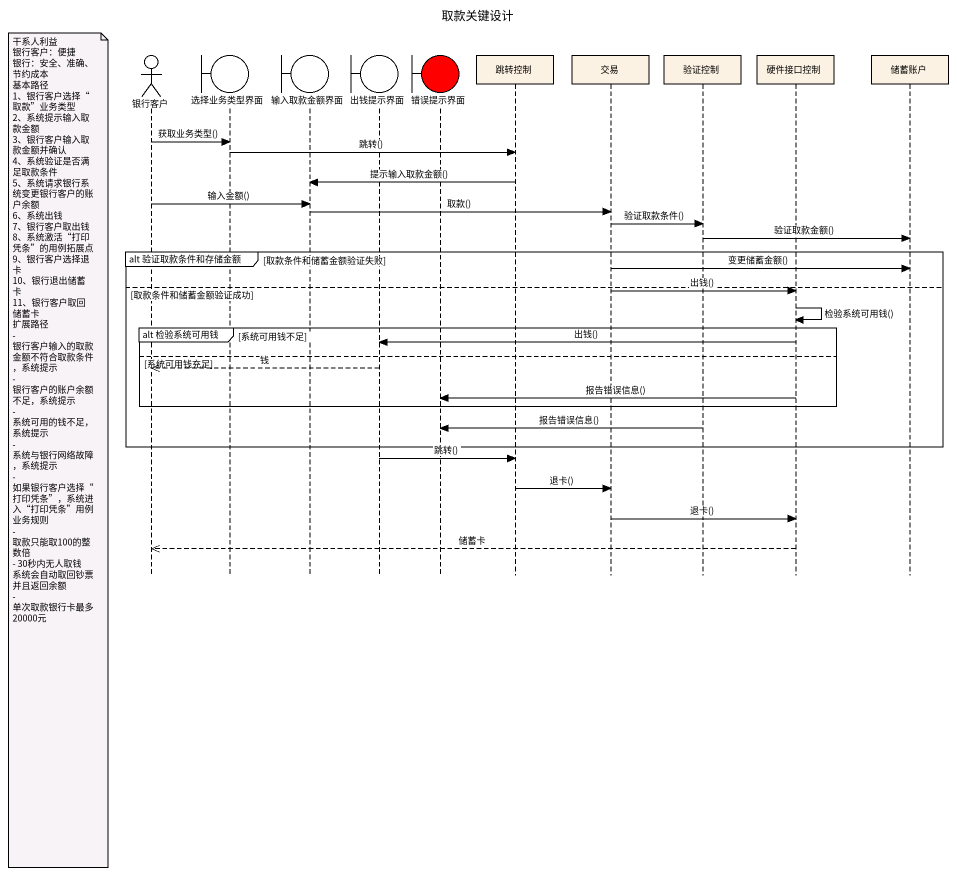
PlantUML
@startuml
title 取款关键设计
hide footbox
actor 银行客户
boundary 选择业务类型界面
boundary 输入取款金额界面
boundary 出钱提示界面
boundary 错误提示界面 #FF0000
participant 跳转控制
participant 交易
participant 验证控制
participant 硬件接口控制
participant 储蓄账户

银行客户 -> 选择业务类型界面 : 获取业务类型()
选择业务类型界面 -> 跳转控制 : 跳转()
跳转控制 -> 输入取款金额界面 : 提示输入取款金额()
银行客户 -> 输入取款金额界面 : 输入金额()
输入取款金额界面 -> 交易 : 取款()
交易 -> 验证控制 : 验证取款条件()
验证控制 -> 储蓄账户 : 验证取款金额()
group alt 验证取款条件和存储金额 [取款条件和储蓄金额验证失败]
  交易 -> 储蓄账户 : 变更储蓄金额()
else 取款条件和储蓄金额验证成功
  交易 -> 硬件接口控制 : 出钱()
  硬件接口控制 -> 硬件接口控制 : 检验系统可用钱()
  group alt 检验系统可用钱 [系统可用钱不足]
    硬件接口控制 -> 出钱提示界面 : 出钱()
  else 系统可用钱充足
    出钱提示界面 -->> 银行客户 : 钱
    硬件接口控制 -> 错误提示界面 : 报告错误信息()
  end
  验证控制 -> 错误提示界面 : 报告错误信息()
end
note left of 银行客户
  干系人利益
  银行客户：便捷
  银行：安全、准确、节约成本
  基本路径
  1、银行客户选择“取款”业务类型
  2、系统提示输入取款金额
  3、银行客户输入取款金额并确认
  4、系统验证是否满足取款条件
  5、系统请求银行系统变更银行客户的账户余额
  6、系统出钱
  7、银行客户取出钱
  8、系统激活“打印凭条”的用例拓展点
  9、银行客户选择退卡
  10、银行退出储蓄卡
  11、银行客户取回储蓄卡
  扩展路径
  - 银行客户输入的取款金额不符合取款条件，系统提示
  - 银行客户的账户余额不足，系统提示
  - 系统可用的钱不足，系统提示
  - 系统与银行网络故障，系统提示
  - 如果银行客户选择“打印凭条”，系统进入“打印凭条”用例
  业务规则
  - 取款只能取100的整数倍
  - 30秒内无人取钱 系统会自动取回钞票并且返回余额
  - 单次取款银行卡最多20000元
end note
出钱提示界面 -> 跳转控制 : 跳转()
跳转控制 -> 交易 : 退卡()
交易 -> 硬件接口控制 : 退卡()
硬件接口控制 -->> 银行客户 : 储蓄卡
@enduml
